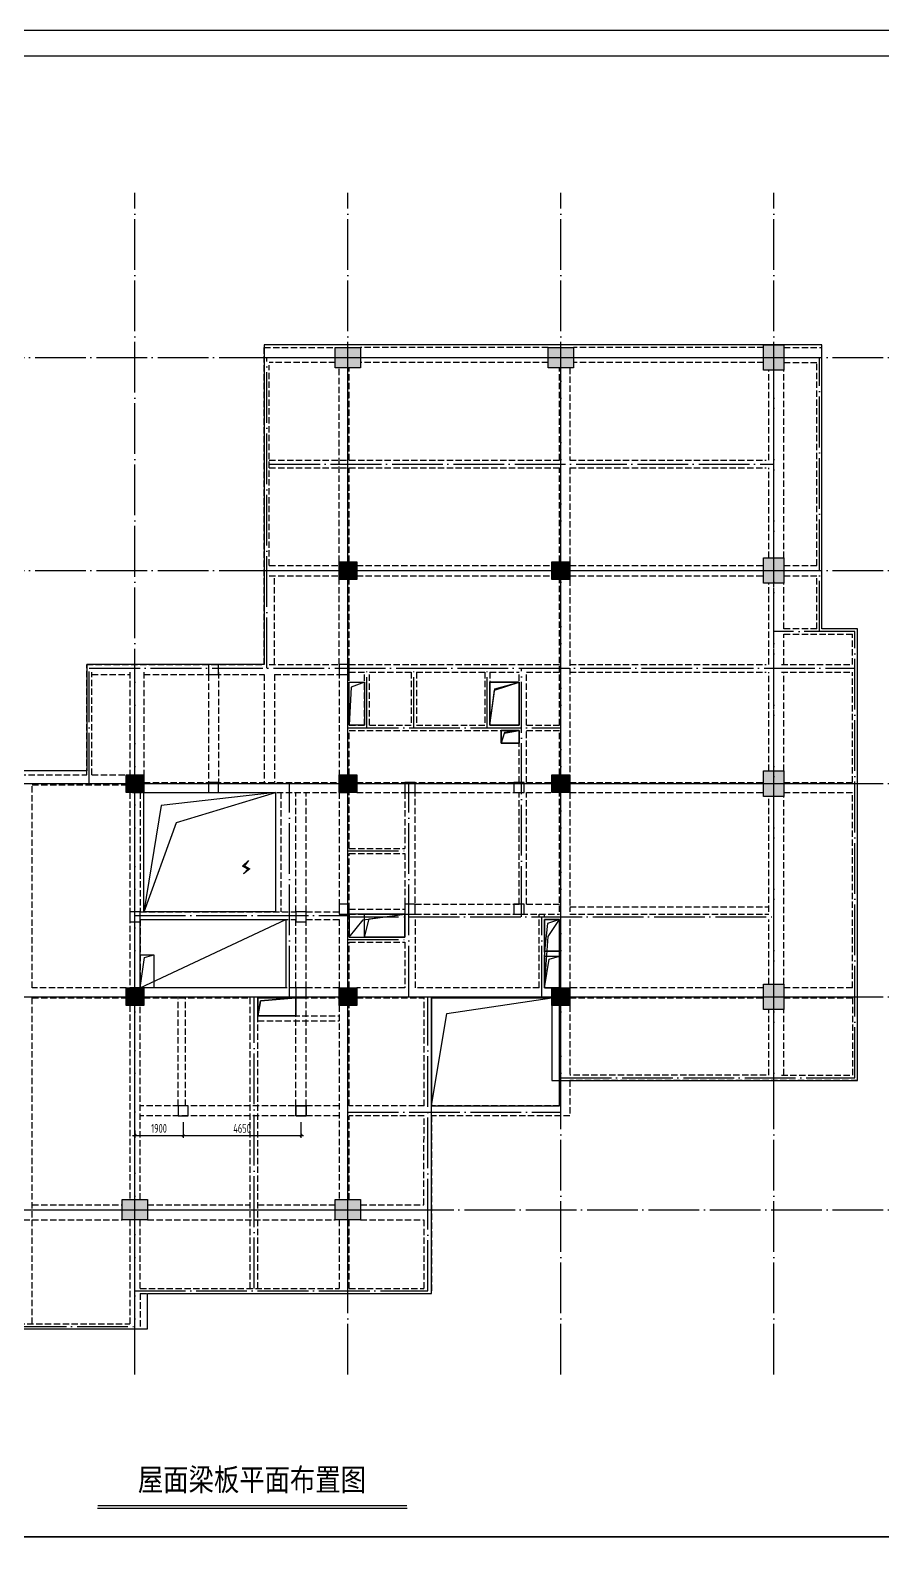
# Model space of a CAD drawing. Extents: x -186750 to 855523, y -12902 to 560425.
# Drawn here: x 438591 to 472209, y 224200 to 284100 of the extents above; entities that cross this region are included whole.
import ezdxf
from ezdxf.enums import TextEntityAlignment as Align
from ezdxf.xclip import XClip

# ---------------------------------------------------------------- set-up
doc = ezdxf.new("R2010")
doc.units = 0
doc.header["$LTSCALE"] = 1000
doc.header["$MEASUREMENT"] = 0
doc.header["$XCLIPFRAME"] = 0
for name, pattern in [('104-10 轴网$0$DOTE', [2.4200000000000004, 2, -0.2, 0.02, -0.2]), ('109-34 轴网$0$L1$0$$AUDIT_BAD_LTYPE1', [0]), ('DASH', [0.35, 0.25, -0.1]), ('DOTE', [2.4200000000000004, 2, -0.2, 0.02, -0.2]), ('X-104 8#10#平面$0$109-34 轴网$0$L1$0$$AUDIT_BAD_LTYPE1', [0])]:
    doc.linetypes.add(name, pattern=pattern)
for name, color, linetype in [('104-10 轴网$0$A_AXIS-轴线', 252, '104-10 轴网$0$DOTE'), ('a-dote', 14, 'DOTE'), ('DIM', 3, 'Continuous'), ('s-beam', 4, 'DASH'), ('s-colu', 40, 'Continuous'), ('s-colu-hatc', 16, 'Continuous'), ('s-hole', 5, 'Continuous'), ('s-num', 90, 'Continuous'), ('X-104 8#10#平面$0$02-TEXT_房间', 252, 'Continuous'), ('X-104 8#10#平面$0$A-TECH_结构', 252, 'Continuous')]:
    doc.layers.add(name, color=color, linetype=linetype)
doc.layers.add('X-104 8#10#平面$0$04-不打印_辅助线', color=165, linetype='Continuous', plot=False)
doc.styles.add('TSSD_Dimension', font='Tssdeng.shx', dxfattribs={"width": 0.7, "bigfont": 'Tssdchn.shx'})
doc.styles.add('TSSD_NORM', font='tssdeng.shx', dxfattribs={"bigfont": 'hztxt.shx'})
doc.dimstyles.new('TSSD_100_100', dxfattribs={"dimtxt": 350, "dimasz": 100, "dimexe": 100, "dimexo": 250, "dimgap": 100, "dimtad": 1, "dimdec": 0, "dimzin": 0, "dimdsep": 46, "dimtxsty": 'TSSD_Dimension', "dimblk": 'ARCHTICK', "dimblk1": 'ARCHTICK', "dimblk2": 'ARCHTICK', "dimcen": 0, "dimdle": 100, "dimclrt": 7, "dimadec": 0, "dimazin": 0, "dimtfac": 1, "dimtdec": 0, "dimtix": 1, "dimtmove": 2, "dimatfit": 3, "dimfxl": 1, "dimtolj": 1, "dimtzin": 0, "dimarcsym": 0})

# ---------------------------------------------------------------- blocks, each defined once
blk = doc.blocks.new('X-104 8#10#平面$0$uyrii7ur')
at = {"layer": 'X-104 8#10#平面$0$A-TECH_结构', "linetype": 'X-104 8#10#平面$0$109-34 轴网$0$L1$0$$AUDIT_BAD_LTYPE1'}
for points in [[(25249.99997658582, 20800.00000749383), (25850.00000000499, 20800.00000749383), (25850.00000000499, 19100.00000788411), (25249.99997658582, 19100.00000788411)], [(30800.00000000291, 19100.00000788414), (31949.9999765715, 19100.00000788414), (31949.9999765715, 20800.00000749389), (30800.00000000291, 20800.00000749389)], [(31249.99997658737, 18400.00000787905), (31949.99997657165, 18400.00000787905), (31949.99997657165, 18900.00000788405), (31249.99997658737, 18900.00000788405)], [(27449.9999765532, 10750.00000788458), (25849.99997655327, 10750.00000788458), (25849.99997655327, 11650.00000788731), (27449.9999765532, 11650.00000788731)], [(33549.99322787844, 10199.99893631577), (32949.99995488752, 10199.99893631577), (32949.99995488752, 11450.00000787922), (33549.99322787844, 11450.00000787922)], [(33549.99997317628, 8750.000027945673), (32949.99995863647, 8750.000027945673), (32949.99995863647, 9999.998936315766), (33549.99997317628, 9999.998936315766)], [(21649.99999999856, 7650.000007879251), (23149.99999999696, 7650.000007879251), (23149.99999999689, 8350.000000000058), (21649.99999999849, 8350.000000000058)]]:
    blk.add_lwpolyline(points, close=True, dxfattribs=at)
for points in [[(25850.00000000498, 20800.00000749383), (25335.49703044849, 20603.45774340531), (25249.99997658582, 19100.00000788411)], [(25849.99997655327, 10750.00000788458), (26036.99999999987, 11473.7839677821), (27449.99997655326, 11650.00000788731)], [(33549.99322787844, 10199.99893631577), (33549.99322787844, 11450.00000787998), (33078.99492861191, 11290.86848105729), (32949.99325937161, 10199.99893631577), (33549.99322787844, 10199.99893631577)], [(23149.99999999686, 8350.000000000058), (21746.26625576583, 8243.715887878352), (21649.99999999856, 7650.000007879251)]]:
    blk.add_lwpolyline(points, dxfattribs=at)
at = {"layer": 'X-104 8#10#平面$0$A-TECH_结构'}
for points in [[(30800.00000000274, 19100.00000788414), (30994.87325166486, 20538.04205661503), (31949.9999765715, 20800.00000749389)], [(31949.99997657165, 18900.00000788405), (31380.60406085144, 18817.14181262002), (31249.99997658737, 18400.00000787905)]]:
    blk.add_lwpolyline(points, dxfattribs=at)
for points in [[(17550.00009050622, 10050.00004004798), (17550.00004707376, 8750.000050116389), (17000.00000339406, 8750.000029312563), (17181.19745823395, 9940.41740318312)], [(17550.00006878999, 8750.000036196201), (17000.00000000306, 8750.000011481054), (17000.00000000306, 10049.99993964267), (17550.00006878999, 10049.99996435782)], [(33549.99997317628, 9999.998936315766), (33549.99997317628, 8750.000027945673), (32949.99995462794, 8749.999959031004), (33137.91965881834, 9881.415826070122)]]:
    blk.add_lwpolyline(points, close=True, dxfattribs=at)
blk = doc.blocks.new('X-104 8#10#平面$0$rhyseuyi')
at = {"layer": 'X-104 8#10#平面$0$02-TEXT_房间'}
h = blk.add_hatch(color=1, dxfattribs=at)
h.dxf.hatch_style = 1
h.paths.add_polyline_path([(21081.76571282407, 250845.5706869105), (21252.52319918196, 251034.2364447205), (21036.01950455639, 251151.5746887072), (21284.10646909067, 251371.2028994797), (21115.40291587578, 251161.488013442), (21331.90661050135, 251044.1497694553)])
at = {"layer": 'X-104 8#10#平面$0$02-TEXT_房间', "color": 1}
blk.add_lwpolyline([(21081.76571282401, 250845.5706869106), (21252.52319918191, 251034.2364447206), (21036.01950455633, 251151.5746887073), (21284.10646909061, 251371.2028994798), (21115.40291587572, 251161.4880134421), (21331.90661050129, 251044.1497694554), (21081.76571282401, 250845.5706869106)], close=True, dxfattribs=at)
at = {"layer": 'X-104 8#10#平面$0$A-TECH_结构', "linetype": 'X-104 8#10#平面$0$109-34 轴网$0$L1$0$$AUDIT_BAD_LTYPE1'}
blk.add_lwpolyline([(14900, 254900.0000000001), (-500, 254900.0000000001), (-500, 232900.0000000001), (17300, 232900.0000000001), (17300, 234300.0000000001), (28500, 234300.0000000001), (28500, 240999.9999860434), (28499.99999040505, 240999.9999860434), (28499.99999637482, 245949.9999873292), (33250.00000596704, 245949.9999873297), (33249.99999999683, 242900.0000000006), (33249.99999999275, 242900.0000000027), (33249.99999999287, 242700.0000000027), (45300, 242700.0000000001), (45300, 260500.0000000001), (43900, 260500.0000000001), (43900, 271700.0000000001), (21900, 271700.0000000001), (21900, 259100.0000000001), (14900, 259100.0000000001)], close=True, dxfattribs=at)
at = {"layer": 'X-104 8#10#平面$0$A-TECH_结构'}
blk.add_lwpolyline([(17150.00003119542, 254050.0000000002), (22350.00003118835, 254049.9999860501), (22349.99999999293, 249350.0000078842), (17150, 249350.0000218343)], close=True, dxfattribs=at)
blk.add_lwpolyline([(22350.00003118835, 254049.9999860501), (17840.37586682434, 253544.2933600131), (17150, 249350.0000218343)], dxfattribs=at)
blk = doc.blocks.new('104-10 轴网')
at = {"layer": '104-10 轴网$0$A_AXIS-轴线', "linetype": '104-10 轴网$0$DOTE'}
for p, q in [((16799.99999999992, -6500.000000000015), (16800.00000000021, 40100.00000000004)), ((25199.99999999992, -6500.000000000015), (25200.00000000021, 40100.00000000004)), ((33599.99999999995, -6500.000000000015), (33600.00000000021, 40100.00000000004)), ((41999.99999999995, -6500.000000000015), (42000.00000000021, 40100.00000000004)), ((-6500.000000000022, 33599.99999999999), (48500.00000000018, 33600.00000000004)), ((-6500.000000000022, 25199.99999999999), (48500.00000000018, 25200.00000000004)), ((-6500.000000000022, 16799.99999999999), (48500.00000000018, 16800.00000000004)), ((-6500.000000000022, 8399.999999999985), (48500.00000000018, 8400.000000000044)), ((-6500.000000000022, -1.477928890381008e-11), (48500.00000000018, 4.342837200965732e-11))]:
    blk.add_line(p, q, dxfattribs=at)
at = {"layer": 'Defpoints'}
blk.add_lwpolyline([(-16049.99999999992, 45500.00000000001), (58050.00000000011, 45499.99999999999), (58050.00000000011, -11900.00000000001), (-16049.99999999998, -11899.99999999996)], close=True, dxfattribs=at)
blk = doc.blocks.new('X-104 8#10#平面')
at = {"layer": 'X-104 8#10#平面$0$04-不打印_辅助线'}
for points in [[(-186749.9999999999, 224700), (-102649.9999999999, 224700), (-102649.9999999999, 284099.9999999999), (-186749.9999999999, 284099.9999999999)], [(-186749.9999999999, 165300), (-102649.9999999999, 165300), (-102649.9999999999, 224700), (-186749.9999999999, 224700)]]:
    blk.add_lwpolyline(points, close=True, dxfattribs=at)
at = {"linetype": 'X-104 8#10#平面$0$109-34 轴网$0$L1$0$$AUDIT_BAD_LTYPE1'}
ref = blk.add_blockref('104-10 轴网', (-168199.9999999999, 237599.9999999999), dxfattribs=at)
XClip(ref).set_block_clipping_path([(-16049.999999999924, -11899.999999999913), (58049.99999999998, 45500.00000000012)])
blk.add_blockref('X-104 8#10#平面$0$uyrii7ur', (-168199.9999999997, 237599.9999999999), dxfattribs=at)
at = {"layer": 'X-104 8#10#平面$0$A-TECH_结构', "linetype": 'X-104 8#10#平面$0$109-34 轴网$0$L1$0$$AUDIT_BAD_LTYPE1'}
blk.add_blockref('X-104 8#10#平面$0$rhyseuyi', (-168199.9999999998, -1.164153218269348e-10), dxfattribs=at)
blk = doc.blocks.new('Ts_holes')
at = {"color": 0}
blk.add_lwpolyline([(-0.5, -0.5), (0.5, -0.5), (0.5, 0.5), (-0.5, 0.5)], close=True, dxfattribs=at)
blk.add_lwpolyline([(-0.5, -0.5), (-0.25, 0.25), (0.5, 0.5)], dxfattribs=at)
blk = doc.blocks.new('_ArchTick')
at = {"color": 0, "linetype": 'ByBlock', "const_width": 0.4}
blk.add_lwpolyline([(-0.5, -0.5), (0.5, 0.5)], dxfattribs=at)
blk = doc.blocks.new('*D124')
at = {"layer": 'Defpoints', "color": 0, "transparency": 16777216}
for p in [(1062610.514949115, 240981.1373803196), (1064510.514949122, 241299.9999999972), (1064510.514949122, 240533.6311895731)]:
    blk.add_point(p, dxfattribs=at)
at = {"layer": 'DIM', "color": 0, "lineweight": -2, "transparency": 16777216}
for p, q in [((1064510.514949122, 241049.9999999984), (1064510.514949122, 240433.6311895743)), ((1062510.514949115, 240533.6311895743), (1064610.514949122, 240533.6311895743)), ((1062610.514949115, 240731.1373803208), (1062610.514949115, 240433.6311895743))]:
    blk.add_line(p, q, dxfattribs=at)
at = {"layer": 'DIM', "color": 0, "lineweight": -2, "transparency": 16777216, "xscale": 100, "yscale": 100, "zscale": 100, "rotation": 180}
blk.add_blockref('_ArchTick', (1062610.514949115, 240533.6311895743), dxfattribs=at)
at = {"layer": 'DIM', "color": 0, "lineweight": -2, "transparency": 16777216, "xscale": 100, "yscale": 100, "zscale": 100}
blk.add_blockref('_ArchTick', (1064510.514949122, 240533.6311895743), dxfattribs=at)
at = {"layer": 'DIM', "color": 7, "transparency": 16777216, "insert": (1063560.514949118, 240808.6311895743), "char_height": 350, "attachment_point": 5, "style": 'TSSD_Dimension'}
blk.add_mtext('\\A1;1900', dxfattribs=at)
blk = doc.blocks.new('*D125')
at = {"layer": 'Defpoints', "color": 0, "transparency": 16777216}
for p in [(1064510.514949122, 241299.9999999972), (1069160.514917497, 241299.9999999972), (1069160.514917497, 240533.6311895731)]:
    blk.add_point(p, dxfattribs=at)
at = {"layer": 'DIM', "color": 0, "lineweight": -2, "transparency": 16777216}
for p, q in [((1064510.514949122, 241049.9999999984), (1064510.514949122, 240433.6311895743)), ((1069160.514917496, 241049.9999999984), (1069160.514917496, 240433.6311895743)), ((1064410.514949122, 240533.6311895743), (1069260.514917496, 240533.6311895743))]:
    blk.add_line(p, q, dxfattribs=at)
at = {"layer": 'DIM', "color": 0, "lineweight": -2, "transparency": 16777216, "xscale": 100, "yscale": 100, "zscale": 100, "rotation": 180}
blk.add_blockref('_ArchTick', (1064510.514949122, 240533.6311895743), dxfattribs=at)
at = {"layer": 'DIM', "color": 0, "lineweight": -2, "transparency": 16777216, "xscale": 100, "yscale": 100, "zscale": 100}
blk.add_blockref('_ArchTick', (1069160.514917496, 240533.6311895743), dxfattribs=at)
at = {"layer": 'DIM', "color": 7, "transparency": 16777216, "insert": (1066835.514933309, 240808.6311895743), "char_height": 350, "attachment_point": 5, "style": 'TSSD_Dimension'}
blk.add_mtext('\\A1;4650', dxfattribs=at)
blk = doc.blocks.new('A$C36D1285A')
at = {"layer": 's-colu-hatc'}
h = blk.add_hatch(color=256, dxfattribs=at)
h.dxf.hatch_style = 1
h.paths.add_polyline_path([(24699.99999999977, 271599.999999998), (25699.99999999977, 271599.999999998), (25699.99999999977, 270799.999999998), (24699.99999999977, 270799.999999998)])
h = blk.add_hatch(color=256, dxfattribs=at)
h.dxf.hatch_style = 1
h.paths.add_polyline_path([(24699.99999999977, 271599.9999999987), (25699.99999999977, 271599.9999999987), (25699.99999999977, 270799.9999999987), (24699.99999999977, 270799.9999999987)])
h = blk.add_hatch(color=256, dxfattribs=at)
h.dxf.hatch_style = 1
h.paths.add_polyline_path([(33099.99999999977, 271599.999999998), (34099.99999999977, 271599.999999998), (34099.99999999977, 270799.999999998), (33099.99999999977, 270799.999999998)])
h = blk.add_hatch(color=256, dxfattribs=at)
h.dxf.hatch_style = 1
h.paths.add_polyline_path([(33099.99999999977, 271599.9999999986), (34099.99999999977, 271599.9999999986), (34099.99999999977, 270799.9999999986), (33099.99999999977, 270799.9999999986)])
h = blk.add_hatch(color=256, dxfattribs=at)
h.dxf.hatch_style = 1
h.paths.add_polyline_path([(41599.99999999977, 271699.999999998), (42399.99999999977, 271699.999999998), (42399.99999999977, 270699.999999998), (41599.99999999977, 270699.999999998)])
h = blk.add_hatch(color=256, dxfattribs=at)
h.dxf.hatch_style = 1
h.paths.add_polyline_path([(41599.99999999977, 271699.9999999986), (42399.99999999977, 271699.9999999986), (42399.99999999977, 270699.9999999986), (41599.99999999977, 270699.9999999986)])
h = blk.add_hatch(color=256, dxfattribs=at)
h.dxf.hatch_style = 1
h.paths.add_polyline_path([(24849.99999999977, 263149.999999998), (25549.99999999977, 263149.999999998), (25549.99999999977, 262449.999999998), (24849.99999999977, 262449.999999998)])
h = blk.add_hatch(color=256, dxfattribs=at)
h.dxf.hatch_style = 1
h.paths.add_polyline_path([(24849.99999999977, 263149.9999999987), (25549.99999999977, 263149.9999999987), (25549.99999999977, 262449.9999999987), (24849.99999999977, 262449.9999999987)])
h = blk.add_hatch(color=256, dxfattribs=at)
h.dxf.hatch_style = 1
h.paths.add_polyline_path([(33249.99999999977, 263149.999999998), (33949.99999999977, 263149.999999998), (33949.99999999977, 262449.999999998), (33249.99999999977, 262449.999999998)])
h = blk.add_hatch(color=256, dxfattribs=at)
h.dxf.hatch_style = 1
h.paths.add_polyline_path([(33249.99999999977, 263149.9999999986), (33949.99999999977, 263149.9999999986), (33949.99999999977, 262449.9999999986), (33249.99999999977, 262449.9999999986)])
h = blk.add_hatch(color=256, dxfattribs=at)
h.dxf.hatch_style = 1
h.paths.add_polyline_path([(41599.99999999977, 263299.999999998), (42399.99999999977, 263299.999999998), (42399.99999999977, 262299.999999998), (41599.99999999977, 262299.999999998)])
h = blk.add_hatch(color=256, dxfattribs=at)
h.dxf.hatch_style = 1
h.paths.add_polyline_path([(41599.99999999977, 263299.9999999986), (42399.99999999977, 263299.9999999986), (42399.99999999977, 262299.9999999986), (41599.99999999977, 262299.9999999986)])
h = blk.add_hatch(color=256, dxfattribs=at)
h.dxf.hatch_style = 1
h.paths.add_polyline_path([(16449.99999999977, 254749.999999998), (17149.99999999977, 254749.999999998), (17149.99999999977, 254049.999999998), (16449.99999999977, 254049.999999998)])
h = blk.add_hatch(color=256, dxfattribs=at)
h.dxf.hatch_style = 1
h.paths.add_polyline_path([(16449.99999999977, 254749.9999999987), (17149.99999999977, 254749.9999999987), (17149.99999999977, 254049.9999999987), (16449.99999999977, 254049.9999999987)])
h = blk.add_hatch(color=256, dxfattribs=at)
h.dxf.hatch_style = 1
h.paths.add_polyline_path([(24849.99999999977, 254749.999999998), (25549.99999999977, 254749.999999998), (25549.99999999977, 254049.999999998), (24849.99999999977, 254049.999999998)])
h = blk.add_hatch(color=256, dxfattribs=at)
h.dxf.hatch_style = 1
h.paths.add_polyline_path([(24849.99999999977, 254749.9999999987), (25549.99999999977, 254749.9999999987), (25549.99999999977, 254049.9999999987), (24849.99999999977, 254049.9999999987)])
h = blk.add_hatch(color=256, dxfattribs=at)
h.dxf.hatch_style = 1
h.paths.add_polyline_path([(33249.99999999977, 254749.999999998), (33949.99999999977, 254749.999999998), (33949.99999999977, 254049.999999998), (33249.99999999977, 254049.999999998)])
h = blk.add_hatch(color=256, dxfattribs=at)
h.dxf.hatch_style = 1
h.paths.add_polyline_path([(33249.99999999977, 254749.9999999987), (33949.99999999977, 254749.9999999987), (33949.99999999977, 254049.9999999987), (33249.99999999977, 254049.9999999987)])
h = blk.add_hatch(color=256, dxfattribs=at)
h.dxf.hatch_style = 1
h.paths.add_polyline_path([(41599.99999999977, 254899.999999998), (42399.99999999977, 254899.999999998), (42399.99999999977, 253899.999999998), (41599.99999999977, 253899.999999998)])
h = blk.add_hatch(color=256, dxfattribs=at)
h.dxf.hatch_style = 1
h.paths.add_polyline_path([(41599.99999999977, 254899.9999999987), (42399.99999999977, 254899.9999999987), (42399.99999999977, 253899.9999999987), (41599.99999999977, 253899.9999999987)])
h = blk.add_hatch(color=256, dxfattribs=at)
h.dxf.hatch_style = 1
h.paths.add_polyline_path([(16449.99999999977, 246349.999999998), (17149.99999999977, 246349.999999998), (17149.99999999977, 245649.999999998), (16449.99999999977, 245649.999999998)])
h = blk.add_hatch(color=256, dxfattribs=at)
h.dxf.hatch_style = 1
h.paths.add_polyline_path([(16449.99999999977, 246349.9999999987), (17149.99999999977, 246349.9999999987), (17149.99999999977, 245649.9999999987), (16449.99999999977, 245649.9999999987)])
h = blk.add_hatch(color=256, dxfattribs=at)
h.dxf.hatch_style = 1
h.paths.add_polyline_path([(24849.99999999977, 246349.999999998), (25549.99999999977, 246349.999999998), (25549.99999999977, 245649.999999998), (24849.99999999977, 245649.999999998)])
h = blk.add_hatch(color=256, dxfattribs=at)
h.dxf.hatch_style = 1
h.paths.add_polyline_path([(24849.99999999977, 246349.9999999987), (25549.99999999977, 246349.9999999987), (25549.99999999977, 245649.9999999987), (24849.99999999977, 245649.9999999987)])
h = blk.add_hatch(color=256, dxfattribs=at)
h.dxf.hatch_style = 1
h.paths.add_polyline_path([(33249.99999999977, 246349.999999998), (33949.99999999977, 246349.999999998), (33949.99999999977, 245649.999999998), (33249.99999999977, 245649.999999998)])
h = blk.add_hatch(color=256, dxfattribs=at)
h.dxf.hatch_style = 1
h.paths.add_polyline_path([(33249.99999999977, 246349.9999999987), (33949.99999999977, 246349.9999999987), (33949.99999999977, 245649.9999999987), (33249.99999999977, 245649.9999999987)])
h = blk.add_hatch(color=256, dxfattribs=at)
h.dxf.hatch_style = 1
h.paths.add_polyline_path([(41599.99999999977, 246499.999999998), (42399.99999999977, 246499.999999998), (42399.99999999977, 245499.999999998), (41599.99999999977, 245499.999999998)])
h = blk.add_hatch(color=256, dxfattribs=at)
h.dxf.hatch_style = 1
h.paths.add_polyline_path([(41599.99999999977, 246499.9999999987), (42399.99999999977, 246499.9999999987), (42399.99999999977, 245499.9999999987), (41599.99999999977, 245499.9999999987)])
h = blk.add_hatch(color=256, dxfattribs=at)
h.dxf.hatch_style = 1
h.paths.add_polyline_path([(16299.99999999977, 237999.999999998), (17299.99999999977, 237999.999999998), (17299.99999999977, 237199.999999998), (16299.99999999977, 237199.999999998)])
h = blk.add_hatch(color=256, dxfattribs=at)
h.dxf.hatch_style = 1
h.paths.add_polyline_path([(16299.99999999977, 237999.9999999987), (17299.99999999977, 237999.9999999987), (17299.99999999977, 237199.9999999987), (16299.99999999977, 237199.9999999987)])
h = blk.add_hatch(color=256, dxfattribs=at)
h.dxf.hatch_style = 1
h.paths.add_polyline_path([(24699.99999999977, 237999.999999998), (25699.99999999977, 237999.999999998), (25699.99999999977, 237199.999999998), (24699.99999999977, 237199.999999998)])
h = blk.add_hatch(color=256, dxfattribs=at)
h.dxf.hatch_style = 1
h.paths.add_polyline_path([(24699.99999999977, 237999.9999999987), (25699.99999999977, 237999.9999999987), (25699.99999999977, 237199.9999999987), (24699.99999999977, 237199.9999999987)])
at = {"layer": 'a-dote'}
for p, q in [((21999.99999999977, 258949.9999999987), (21999.99999999953, 271199.9999999987)), ((21999.99999999977, 271199.9999999987), (43799.99999999977, 271199.9999999986)), ((21999.99999999977, 258949.999999998), (21999.99999999977, 271199.999999998)), ((21999.99999999977, 271199.999999998), (41999.99999999977, 271199.999999998)), ((25199.99999999977, 234399.9999999987), (25199.99999999977, 271199.9999999986)), ((25199.99999999977, 234399.999999998), (25199.99999999977, 271199.9999999981)), ((33599.99999999977, 241449.9999999988), (33599.99999999977, 271199.9999999986)), ((33599.99999999977, 241449.9999999981), (33599.99999999977, 271199.999999998)), ((41999.99999999977, 242799.9999999987), (41999.99999999977, 271199.9999999986)), ((41999.99999999977, 242799.999999998), (41999.99999999977, 271199.999999998)), ((43799.99999999977, 260399.9999999987), (43799.99999999977, 271199.9999999986)), ((22099.99999999977, 266999.9999999987), (41999.99999999977, 266999.9999999986)), ((22099.99999999977, 266999.999999998), (41999.99999999977, 266999.999999998)), ((21999.99999999977, 262799.9999999987), (43799.99999999977, 262799.9999999986)), ((21999.99999999977, 262799.999999998), (41999.99999999977, 262799.999999998)), ((45200, 260399.9999999987), (41999.99999999977, 260399.9999999987)), ((45199.99999999977, 242799.9999999986), (45200, 260399.9999999987)), ((14999.99999999977, 254399.9999999987), (14999.99999999977, 258949.9999999986)), ((14999.99999999977, 258949.9999999987), (45199.99999999977, 258949.9999999987)), ((14999.99999999977, 254399.9999999981), (14999.99999999977, 258949.9999999979)), ((14999.99999999977, 258949.9999999981), (41999.99999999977, 258949.9999999981)), ((16799.99999999977, 231999.9999999987), (16799.99999999977, 258949.9999999987)), ((16799.99999999977, 231999.999999998), (16799.99999999977, 258949.999999998)), ((25949.99999999977, 256599.9999999988), (25949.99999999977, 258949.9999999987)), ((25949.99999999977, 256599.9999999981), (25949.99999999977, 258949.999999998)), ((27799.99999999977, 256599.9999999988), (27799.99999999977, 258949.9999999987)), ((27799.99999999977, 256599.9999999981), (27799.99999999977, 258949.999999998)), ((30699.99999999977, 256599.9999999988), (30699.99999999977, 258949.9999999988)), ((30699.99999999977, 256599.9999999981), (30699.99999999977, 258949.9999999981)), ((32049.99999999977, 249149.9999999987), (32049.99999999953, 258949.9999999988)), ((32049.99999999977, 249149.999999998), (32049.99999999977, 258949.9999999981)), ((25199.99999999977, 256599.9999999987), (33599.99999999977, 256599.9999999987)), ((25199.99999999977, 256599.999999998), (33599.99999999977, 256599.999999998)), ((-4.656612873077393e-10, 254399.9999999987), (45199.99999999977, 254399.9999999986)), ((-3.492459654808044e-10, 254399.9999999981), (45199.99999999977, 254399.999999998)), ((22899.99999999977, 245999.9999999987), (22899.99999999977, 254399.9999999987)), ((22899.99999999977, 245999.999999998), (22899.99999999977, 254399.999999998)), ((27599.99999999977, 245999.9999999987), (27599.99999999977, 254399.9999999987)), ((27599.99999999977, 245999.999999998), (27599.99999999977, 254399.999999998)), ((45199.99999999977, 242799.999999998), (45199.99999999977, 254399.999999998)), ((25199.99999999977, 251749.9999999987), (27599.99999999977, 251749.9999999987)), ((25199.99999999977, 251749.999999998), (27599.99999999977, 251749.999999998)), ((16799.99999999977, 249199.9999999987), (25199.99999999977, 249199.9999999987)), ((16799.99999999977, 249199.999999998), (25199.99999999977, 249199.999999998)), ((25199.99999999977, 249149.9999921098), (27599.99999999977, 249149.9999921098)), ((25199.99999999977, 249149.9999921091), (27599.99999999977, 249149.9999921091)), ((27599.99999999977, 249149.9999999987), (41999.99999999977, 249149.9999999987)), ((27599.99999999977, 249149.999999998), (41999.99999999977, 249149.999999998)), ((32849.99999999977, 245999.9999999987), (32849.99999999977, 249149.9999999987)), ((32849.99999999977, 245999.999999998), (32849.99999999977, 249149.999999998)), ((25199.99999999977, 248249.9999999987), (27599.99999999977, 248249.9999999987)), ((25199.99999999977, 248249.999999998), (27599.99999999977, 248249.999999998)), ((-3.492459654808044e-10, 245999.9999999987), (45199.99999999977, 245999.9999999986)), ((-3.492459654808044e-10, 245999.9999999981), (45199.99999999977, 245999.999999998)), ((21499.99999999977, 234499.999999998), (21499.99999999977, 245999.9999999987)), ((21499.99999999977, 234499.999999998), (21499.99999999977, 245999.999999998)), ((28349.99999999977, 234399.9999999988), (28349.99999999977, 245999.9999999987)), ((28349.99999999977, 234399.9999999981), (28349.99999999977, 245999.999999998)), ((33599.99999999977, 242799.9999999987), (45199.99999999977, 242799.9999999986)), ((33599.99999999977, 242799.999999998), (45199.99999999977, 242799.999999998)), ((25199.99999999977, 241449.9999999987), (33599.99999999977, 241449.9999999987)), ((25199.99999999977, 241449.999999998), (33599.99999999977, 241449.999999998)), ((-2.328306436538696e-10, 237599.9999999987), (28349.99999999977, 237599.9999999987)), ((-2.328306436538696e-10, 237599.999999998), (28349.99999999977, 237599.999999998)), ((16799.99999999977, 234399.9999999987), (28349.99999999977, 234399.9999999987)), ((16799.99999999977, 234399.999999998), (28349.99999999977, 234399.999999998)), ((-2.328306436538696e-10, 232999.9999999987), (16799.99999999977, 232999.9999999987)), ((-2.328306436538696e-10, 232999.9999999981), (16799.99999999977, 232999.999999998))]:
    blk.add_line(p, q, dxfattribs=at)
at = {"layer": 's-beam'}
for p, q in [((21899.99999999977, 259099.9999999979), (21899.99999999977, 271599.9999999988)), ((21899.99999999977, 271599.9999999988), (24699.99999999977, 271599.9999999988)), ((33099.99999999977, 271599.9999999985), (25699.99999999977, 271599.9999999987)), ((41599.99999999977, 271599.9999999981), (34099.99999999977, 271599.9999999984)), ((42399.99999999977, 271599.9999999981), (43899.99999999977, 271599.9999999981)), ((43899.99999999977, 260499.9999999987), (43899.99999999977, 271599.9999999981)), ((24699.99999999977, 270999.9999999988), (22099.99999999977, 270999.9999999988)), ((22099.99999999977, 262999.999999998), (22099.99999999977, 270899.9999999988)), ((24849.99999999977, 263149.999999998), (24849.99999999977, 270799.999999998)), ((25249.99999999977, 267149.999999998), (25249.99999999977, 270799.999999998)), ((33099.99999999977, 270999.9999999985), (25699.99999999977, 270999.9999999987)), ((33549.99999999977, 267149.999999998), (33549.99999999977, 270799.999999998)), ((33949.99999999977, 270799.999999998), (33949.99999999977, 267149.999999998)), ((41599.99999999977, 270999.9999999981), (34099.99999999977, 270999.9999999984)), ((42399.99999999977, 270999.9999999981), (43699.99999999977, 270999.9999999981)), ((43699.99999999977, 262999.999999998), (43699.99999999977, 270999.9999999981)), ((41799.99999999977, 267149.999999998), (41799.99999999977, 270699.999999998)), ((42399.99999999977, 263299.999999998), (42399.99999999977, 270699.999999998)), ((22099.99999999977, 267149.999999998), (33549.99999999977, 267149.999999998)), ((22099.99999999977, 266849.999999998), (33549.99999999977, 266849.999999998)), ((25249.99999999977, 263149.999999998), (25249.99999999977, 266849.999999998)), ((33549.99999999977, 263149.999999998), (33549.99999999977, 266849.999999998)), ((33949.99999999977, 267149.999999998), (41699.99999999977, 267149.999999998)), ((33949.99999999977, 266849.999999998), (33949.99999999977, 263149.999999998)), ((33949.99999999977, 266849.999999998), (41699.99999999977, 266849.999999998)), ((41799.99999999977, 263299.999999998), (41799.99999999977, 266849.999999998)), ((22099.99999999977, 262999.999999998), (24849.99999999977, 262999.9999999981)), ((25549.99999999977, 262999.9999999983), (33249.99999999977, 262999.9999999985)), ((33949.99999999977, 262999.9999999985), (41599.99999999977, 262999.9999999988)), ((42399.99999999977, 262999.999999998), (43699.99999999977, 262999.999999998)), ((22099.99999999977, 262599.999999998), (24849.99999999977, 262599.9999999981)), ((22299.99999999977, 259099.9999999979), (22299.99999999977, 262599.999999998)), ((24849.99999999977, 259099.9999999979), (24849.99999999977, 262449.999999998)), ((25249.99999999977, 259099.9999999979), (25249.99999999977, 262449.999999998)), ((25549.99999999977, 262599.9999999983), (33249.99999999977, 262599.9999999985)), ((33549.99999999977, 256699.999999998), (33549.99999999977, 262449.999999998)), ((33949.99999999977, 262599.9999999985), (41599.99999999977, 262599.9999999988)), ((33949.99999999977, 262449.999999998), (33949.99999999977, 254749.999999998)), ((42399.99999999977, 262599.999999998), (43699.99999999977, 262599.999999998)), ((43699.99999999977, 260499.9999999987), (43699.99999999977, 262599.999999998)), ((41799.99999999977, 259099.9999999979), (41799.99999999977, 262299.999999998)), ((42399.99999999977, 260499.9999999987), (42399.99999999977, 262299.999999998)), ((43699.99999999977, 260499.9999999987), (42399.99999999977, 260499.9999999987)), ((42399.99999999977, 260299.9999999987), (45100, 260299.9999999987)), ((42399.99999999977, 259099.9999999979), (42399.99999999977, 260299.9999999987)), ((45300, 260499.9999999987), (43899.99999999977, 260499.9999999987)), ((45100, 259099.9999999979), (45100, 260299.9999999987)), ((45299.99999999977, 242699.999999998), (45300, 260499.9999999987)), ((14899.99999999977, 259099.9999999979), (21899.99999999977, 259099.9999999979)), ((14899.99999999977, 254749.9999999936), (14899.99999999977, 259099.9999999979)), ((15099.99999999977, 254749.7267441715), (15099.99999999977, 258799.9999999979)), ((16600, 258799.9999925044), (16600, 254749.9999999987)), ((17149.99999999977, 258799.9999925044), (17149.99999999977, 254749.9999999987)), ((20100.00018899888, 258799.9999925044), (20100.00018899888, 254450.0000386459)), ((22099.99999999977, 259099.9999999979), (24849.99999999977, 259099.9999999979)), ((24849.99999999977, 258799.9999999979), (24849.99999999977, 254749.999999998)), ((25249.99999999977, 259099.9999999979), (33549.99999999977, 259099.9999999979)), ((25249.99999999977, 256699.999999998), (25249.99999999977, 258799.9999999979)), ((25249.99999999977, 258799.9999999979), (25849.99999999977, 258799.9999999979)), ((25849.99999999977, 256699.999999998), (25849.99999999977, 258799.9999999979)), ((26049.99999999977, 256699.999999998), (26049.99999999977, 258799.9999999979)), ((26049.99999999977, 258799.9999999979), (27699.99999999977, 258799.9999999979)), ((27699.99999999977, 258799.9999999979), (27699.99999999977, 256699.999999998)), ((27899.99999999977, 258799.9999999979), (27899.99999999977, 256699.999999998)), ((27899.99999999977, 258799.9999999979), (30599.99999999977, 258799.9999999979)), ((30599.99999999977, 258799.9999999979), (30599.99999999977, 256699.999999998)), ((30799.99999999977, 258799.9999999979), (31949.99997657142, 258799.999999998)), ((30799.99999999977, 258799.9999999979), (30799.99999999977, 256699.999999998)), ((31949.99997657142, 256699.9999999981), (31949.99997657142, 258799.999999998)), ((32249.99997657142, 258799.999999998), (33549.99999999977, 258799.9999999979)), ((32249.99997657142, 256699.9999999981), (32249.99997657142, 258799.999999998)), ((33949.99999999977, 259099.9999999979), (41699.99999999977, 259099.9999999979)), ((33949.99999999977, 258799.9999999979), (41699.99999999977, 258799.9999999979)), ((41799.99999999977, 254899.999999998), (41799.99999999977, 258799.9999999979)), ((42299.99999999977, 259099.9999999979), (45100, 259099.9999999979)), ((42299.99999999977, 258799.9999999979), (45100, 258799.9999999979)), ((42399.99999999977, 254899.999999998), (42399.99999999977, 258799.9999999979)), ((45100, 254449.9999999987), (45100, 258799.9999999979)), ((15099.99999999977, 258699.9999925045), (16600, 258699.9999925044)), ((17149.99999999977, 258699.9999925044), (21899.99999999977, 258699.9999925044)), ((19700.00018899888, 258700.0000047084), (19700.00018899888, 254450.0000386459)), ((21899.99999999977, 258699.9999999927), (21899.99999999977, 254449.9999999988)), ((22299.99999999977, 258699.9999925044), (24849.99999999977, 258699.9999925044)), ((22299.99999999977, 258699.9999999927), (22299.99999999977, 254449.9999999988)), ((25249.99999999977, 256699.999999998), (25849.99999999977, 256699.999999998)), ((25249.99999999977, 254749.999999998), (25249.99999999977, 256499.999999998)), ((25249.99999999977, 256499.999999998), (31949.99997657142, 256499.9999999981)), ((26049.99999999977, 256699.999999998), (27699.99999999977, 256699.999999998)), ((27899.99999999977, 256699.999999998), (30599.99999999977, 256699.999999998)), ((30799.99999999977, 256699.999999998), (31949.99997657142, 256699.9999999981)), ((31949.99997657142, 254449.9999999988), (31949.99997657142, 256499.9999999981)), ((32249.99997657142, 256699.9999999981), (33549.99999999977, 256699.999999998)), ((32249.99997657142, 256499.9999999981), (33549.99999999977, 256499.999999998)), ((32249.99997657142, 254449.9999999988), (32249.99997657142, 256499.9999999981)), ((33549.99999999977, 254749.999999998), (33549.99999999977, 256499.999999998)), ((8749.999999999767, 254749.9999999936), (14899.99999999977, 254749.9999999936)), ((15099.99999999977, 254749.9999999936), (16449.99999999977, 254749.9999999936)), ((12749.99999999977, 254349.9999999936), (16449.99999999977, 254349.9999999936)), ((12749.99999999977, 246349.9999999981), (12749.99999999977, 254349.9999999936)), ((16599.99999999977, 254049.999999998), (16599.99999999977, 246349.999999998)), ((16999.99999999977, 254049.999999998), (16999.99999999977, 249349.999999998)), ((17149.99999999977, 254449.9999999988), (24849.99999999977, 254449.9999999988)), ((17149.99999999977, 254049.9999999988), (24849.99999999977, 254049.9999999988)), ((22349.99999999278, 254049.9999860468), (22349.99999999278, 249349.9999999981)), ((22549.99999999278, 254049.9999860468), (22549.99999999278, 249349.9999999981)), ((23149.9999999979, 249350.1481562898), (23149.9999999979, 254050.1481562906)), ((23549.9999999979, 249350.1481562885), (23549.9999999979, 254050.1481562892)), ((24849.99999999977, 254049.999999998), (24849.99999999977, 249349.999999998)), ((25249.99999999977, 251849.999999998), (25249.99999999977, 254049.999999998)), ((25549.99999999977, 254449.9999999988), (31949.99997657142, 254449.9999999988)), ((25549.99999999977, 254049.9999999988), (27449.99999999977, 254049.9999999988)), ((27449.99999999977, 254049.9999999988), (27449.99999999977, 251849.999999998)), ((27849.99997655279, 249349.999999998), (27849.99997655279, 254049.9999999988)), ((27849.99997655279, 254049.9999999988), (31949.99997657142, 254049.9999999988)), ((31949.99997657142, 249650.000007885), (31949.99997657142, 254049.9999999988)), ((32249.99997657142, 254449.9999999988), (33249.99999999977, 254449.9999999988)), ((32249.99997657142, 249650.0000078849), (32249.99997657142, 254049.9999999988)), ((32249.99997657142, 254049.9999999988), (33249.99999999977, 254049.9999999988)), ((33549.99999999977, 249349.999999998), (33549.99999999977, 254049.999999998)), ((33949.99999999977, 254449.9999999988), (41599.99999999977, 254449.9999999988)), ((33949.99999999977, 254049.9999999988), (33949.99999999977, 249349.999999998)), ((33949.99999999977, 254049.9999999988), (41599.99999999977, 254049.9999999988)), ((42399.99999999977, 254449.9999999988), (45100, 254449.9999999987)), ((42399.99999999977, 254049.9999999988), (45099.99999999977, 254049.9999999987)), ((45099.99999999977, 246349.9999999987), (45099.99999999977, 254049.9999999987)), ((41799.99999999977, 249349.999999998), (41799.99999999977, 253899.999999998)), ((42399.99999999977, 246499.999999998), (42399.99999999977, 253899.999999998)), ((25249.99999999977, 251849.999999998), (27449.99999999977, 251849.999999998)), ((25249.99999999977, 249449.999999998), (25249.99999999977, 251649.999999998)), ((25249.99999999977, 251649.999999998), (27449.99999999977, 251649.999999998)), ((27449.99999999977, 251649.999999998), (27449.99999999977, 249449.999999998)), ((16999.99999999977, 249349.999999998), (23149.99996880256, 249349.999999998)), ((23549.99999999348, 249349.999999998), (24849.99999999977, 249349.999999998)), ((25249.99999999977, 249449.9999999954), (27449.99999999977, 249449.9999999954)), ((25249.99999999977, 248349.999999998), (25249.99999999977, 249249.999999998)), ((25250.00002344651, 249249.9999899389), (27450.00002344651, 249249.9999899389)), ((27449.99999999977, 249249.999999998), (27449.99999999977, 248349.999999998)), ((27849.99997655279, 249650.0000078849), (31949.99997657142, 249650.0000078849)), ((27849.99997655279, 249250.0000078852), (33549.99999999977, 249250.0000078851)), ((32249.99997657142, 249650.000007885), (33549.99999999977, 249650.0000078849)), ((32749.99999999977, 246349.9999999985), (32749.99999999977, 249250.0000078851)), ((32949.99999999977, 246349.9999999985), (32949.99999999977, 249250.0000078851)), ((33949.99999999977, 249549.999999998), (41799.99999999977, 249549.999999998)), ((33949.99999999977, 249249.999999998), (41799.99999999977, 249249.9999999981)), ((16999.99999999977, 249049.999999998), (23149.9999999979, 249050.1481562888)), ((16999.99999999977, 249049.999999998), (16999.99999999977, 246349.999999998)), ((23149.9999999979, 246350.1481562898), (23149.9999999979, 249050.1481562898)), ((23549.9999999979, 246350.1481562885), (23549.9999999979, 249050.1481562885)), ((23549.99999999348, 249049.999999998), (24849.99999999977, 249049.999999998)), ((24849.99999999977, 249049.999999998), (24849.99999999977, 246349.999999998)), ((27849.99997655279, 249049.999999998), (27849.99997655279, 246349.9999999985)), ((32949.99999999977, 249049.999999998), (33549.99999999977, 249049.999999998)), ((33549.99999999977, 246349.999999998), (33549.99999999977, 249049.999999998)), ((33949.99999999977, 249049.999999998), (33949.99999999977, 246349.999999998)), ((41799.99999999977, 246499.999999998), (41799.99999999977, 249049.9999999981)), ((25249.99999999977, 248349.999999998), (27449.99999999977, 248349.999999998)), ((25249.99999999977, 246349.999999998), (25249.99999999977, 248149.999999998)), ((25249.99999999977, 248149.999999998), (27449.99999999977, 248149.999999998)), ((27449.99999999977, 248149.999999998), (27449.99999999977, 246349.9999999985)), ((16449.99999999977, 246349.9999999985), (12749.99999999977, 246349.9999999985)), ((22749.99999999977, 246349.9999999985), (17149.99999999977, 246349.9999999985)), ((23149.99996838113, 246349.9999887058), (22749.99999999977, 246349.9999860487)), ((24849.99999999977, 246349.9999999985), (23549.99996838113, 246349.9999913629)), ((27449.99999999977, 246349.9999999985), (25549.99999999977, 246349.9999999985)), ((32749.99999999977, 246349.9999999985), (27849.99997655279, 246349.9999999985)), ((33249.99999999977, 246349.9999999985), (32949.99999999977, 246349.9999999985)), ((41599.99999999977, 246349.9999999985), (33949.99999999977, 246349.9999999985)), ((45099.99999999977, 246349.9999999985), (42399.99999999977, 246349.9999999985)), ((12749.99999999977, 245949.9999999982), (16449.99999999977, 245949.9999999983)), ((12749.99999999977, 233099.9999999981), (12749.99999999977, 245949.9999999982)), ((16599.99999999977, 245649.999999998), (16599.99999999977, 237999.999999998)), ((16999.99999999977, 237999.999999998), (16999.99999999977, 245649.999999998)), ((17149.99999999977, 245949.9999999984), (21349.99999999977, 245949.9999999984)), ((18500.00000000629, 241699.9999999958), (18499.99999958673, 245949.9999999984)), ((18800.00000000629, 241700.0000000254), (18799.99999958673, 245950.000000028)), ((21349.99999999977, 234499.999999998), (21349.99999999977, 245949.9999999984)), ((21649.99999999977, 234499.999999998), (21649.99999999977, 245949.9999999984)), ((21649.99999999977, 245949.9999999984), (24849.99999999977, 245949.9999999985)), ((23150.00000042818, 241700.000036474), (23150.00000000861, 245950.0000364766)), ((23549.99999999721, 241700.000000026), (23549.99999957788, 245950.0000000286)), ((24849.99999999977, 245649.999999998), (24849.99999999977, 237999.999999998)), ((25249.99999999977, 241699.999999998), (25249.99999999977, 245649.999999998)), ((25549.99999999977, 245949.9999999985), (28203.58667885349, 245949.9999999985)), ((28202.23584902892, 241700.0000000086), (28203.58667885349, 245949.9999999985)), ((28502.23586349376, 241700.0000000377), (28503.58669331833, 245949.9999999985)), ((28503.58669331833, 245949.9999999985), (33249.99999999977, 245949.9999999986)), ((33549.99999999977, 241699.999999998), (33549.99999999977, 245649.999999998)), ((33949.99999999977, 245949.9999999987), (41599.99999999977, 245949.9999999988)), ((33949.99999999977, 245649.999999998), (33949.99999999977, 242899.999999998)), ((42399.99999999977, 245949.9999999988), (45099.99999999977, 245949.9999999987)), ((45099.99999999977, 245949.9999999987), (45099.99999999977, 242899.999999998)), ((21649.99999999953, 245250.000007879), (24849.99999999953, 245250.000007879)), ((21649.99999999953, 245050.000007879), (24849.99999999953, 245050.000007879)), ((41799.99999999977, 242899.999999998), (41799.99999999977, 245499.999999998)), ((42399.99999999977, 242899.999999998), (42399.99999999977, 245499.999999998)), ((41699.99999999977, 242899.999999998), (33949.99999999977, 242899.999999998)), ((45299.99999999977, 242699.999999998), (33949.99999999977, 242699.999999998)), ((33949.99999999977, 242699.999999998), (33949.99999999977, 241299.999999998)), ((42299.99999999977, 242899.999999998), (45099.99999999977, 242899.999999998)), ((24849.99999999977, 241699.9999999958), (16999.99999999977, 241699.9999999958)), ((28202.23584902892, 241700.0000000086), (25249.99999999977, 241699.999999998)), ((33549.99999999977, 241699.999999998), (28502.23586349376, 241700.0000000377)), ((24849.99999999977, 241299.9999999958), (16999.99999999977, 241299.9999999958)), ((28202.14268835145, 241300.0000000318), (25249.99999999977, 241299.999999998)), ((25249.99999999977, 237999.999999998), (25249.99999999977, 241299.999999998)), ((28201.05581377982, 237800.000000015), (28202.14268835145, 241300.0000000318)), ((28502.14270281629, 241299.9999999693), (28499.96895367303, 234299.999999998)), ((33949.99999999977, 241299.999999998), (28502.14270281629, 241299.9999999693)), ((12749.99999999977, 237799.9999999981), (16299.99999999977, 237799.999999998)), ((17299.99999999977, 237799.999999998), (21349.99999999977, 237799.999999998)), ((21649.99999999977, 237799.999999998), (24699.99999999977, 237799.999999998)), ((25699.99999999977, 237799.999999998), (28201.05581377982, 237800.000000015)), ((8899.999999999767, 237199.9999999981), (16299.99999999977, 237199.999999998)), ((16599.99999999977, 237199.999999998), (16599.99999999977, 233099.999999998)), ((16999.99999999977, 234499.999999998), (16999.99999999977, 237199.999999998)), ((17299.99999999977, 237199.999999998), (24699.99999999977, 237199.999999998)), ((24849.99999999977, 237199.999999998), (24849.99999999953, 234499.999999998)), ((25249.99999999977, 234499.999999998), (25249.99999999977, 237199.999999998)), ((25699.99999999977, 237199.999999998), (28200.86949242465, 237199.9999999679)), ((28200.86949242465, 237199.9999999679), (28200.03104632651, 234499.999999998)), ((16999.99999999977, 234499.999999998), (24849.99999999953, 234499.999999998)), ((16999.99999999977, 234299.999999998), (16999.99999999977, 232899.999999998)), ((16999.99999999977, 234299.999999998), (28499.96895367303, 234299.999999998)), ((25249.99999999953, 234499.999999998), (28200.03104632651, 234499.999999998)), ((8699.999999999767, 233099.9999999981), (16599.99999999977, 233099.999999998)), ((-400.0000000002328, 232899.9999999981), (16999.99999999977, 232899.999999998))]:
    blk.add_line(p, q, dxfattribs=at)
at = {"layer": 's-beam', "linetype": '109-34 轴网$0$L1$0$$AUDIT_BAD_LTYPE1'}
for points in [[(18500.00000000652, 241299.9999999958), (18900.00000000652, 241299.9999999958), (18900.00000000652, 241699.9999999958), (18500.00000000652, 241699.9999999958)], [(23149.99996838137, 241699.9999999958), (23549.99996838137, 241699.9999999958), (23549.99996838137, 241299.9999999958), (23149.99996838137, 241299.9999999958)]]:
    blk.add_lwpolyline(points, close=True, dxfattribs=at)
at = {"layer": 's-colu'}
for points in [[(24699.99999999977, 271599.9999999987), (25699.99999999977, 271599.9999999987), (25699.99999999977, 270799.9999999987), (24699.99999999977, 270799.9999999987)], [(24699.99999999977, 271599.999999998), (25699.99999999977, 271599.999999998), (25699.99999999977, 270799.999999998), (24699.99999999977, 270799.999999998)], [(33099.99999999977, 271599.9999999986), (34099.99999999977, 271599.9999999986), (34099.99999999977, 270799.9999999986), (33099.99999999977, 270799.9999999986)], [(33099.99999999977, 271599.999999998), (34099.99999999977, 271599.999999998), (34099.99999999977, 270799.999999998), (33099.99999999977, 270799.999999998)], [(41599.99999999977, 271699.9999999986), (42399.99999999977, 271699.9999999986), (42399.99999999977, 270699.9999999986), (41599.99999999977, 270699.9999999986)], [(41599.99999999977, 271699.999999998), (42399.99999999977, 271699.999999998), (42399.99999999977, 270699.999999998), (41599.99999999977, 270699.999999998)], [(24849.99999999977, 263149.9999999987), (25549.99999999977, 263149.9999999987), (25549.99999999977, 262449.9999999987), (24849.99999999977, 262449.9999999987)], [(24849.99999999977, 263149.999999998), (25549.99999999977, 263149.999999998), (25549.99999999977, 262449.999999998), (24849.99999999977, 262449.999999998)], [(33249.99999999977, 263149.9999999986), (33949.99999999977, 263149.9999999986), (33949.99999999977, 262449.9999999986), (33249.99999999977, 262449.9999999986)], [(33249.99999999977, 263149.999999998), (33949.99999999977, 263149.999999998), (33949.99999999977, 262449.999999998), (33249.99999999977, 262449.999999998)], [(41599.99999999977, 263299.9999999986), (42399.99999999977, 263299.9999999986), (42399.99999999977, 262299.9999999986), (41599.99999999977, 262299.9999999986)], [(41599.99999999977, 263299.999999998), (42399.99999999977, 263299.999999998), (42399.99999999977, 262299.999999998), (41599.99999999977, 262299.999999998)], [(20100.00018899888, 259100.0000411854), (19700.00018899888, 259100.0000411854), (19700.00018899888, 258700.0000047084), (20100.00018899888, 258700.0000047084)], [(25249.99997655349, 259100.0000411854), (24849.99997655349, 259100.0000411854), (24849.99997655349, 258700.0000047084), (25249.99997655349, 258700.0000047084)], [(16449.99999999977, 254749.9999999987), (17149.99999999977, 254749.9999999987), (17149.99999999977, 254049.9999999987), (16449.99999999977, 254049.9999999987)], [(16449.99999999977, 254749.999999998), (17149.99999999977, 254749.999999998), (17149.99999999977, 254049.999999998), (16449.99999999977, 254049.999999998)], [(24849.99999999977, 254749.9999999987), (25549.99999999977, 254749.9999999987), (25549.99999999977, 254049.9999999987), (24849.99999999977, 254049.9999999987)], [(24849.99999999977, 254749.999999998), (25549.99999999977, 254749.999999998), (25549.99999999977, 254049.999999998), (24849.99999999977, 254049.999999998)], [(33249.99999999977, 254749.9999999987), (33949.99999999977, 254749.9999999987), (33949.99999999977, 254049.9999999987), (33249.99999999977, 254049.9999999987)], [(33249.99999999977, 254749.999999998), (33949.99999999977, 254749.999999998), (33949.99999999977, 254049.999999998), (33249.99999999977, 254049.999999998)], [(41599.99999999977, 254899.9999999987), (42399.99999999977, 254899.9999999987), (42399.99999999977, 253899.9999999987), (41599.99999999977, 253899.9999999987)], [(41599.99999999977, 254899.999999998), (42399.99999999977, 254899.999999998), (42399.99999999977, 253899.999999998), (41599.99999999977, 253899.999999998)], [(17099.99999999977, 254449.9999999988), (16699.99999999977, 254449.9999999988), (16699.99999999977, 254049.9999635217), (17099.99999999977, 254049.9999635217)], [(20100.00018899888, 254450.0000386459), (19700.00018899888, 254450.0000386459), (19700.00018899888, 254050.0000021689), (20100.00018899888, 254050.0000021689)], [(24849.99999999977, 254050.0000021689), (25249.99997655326, 254050.0000021689), (25249.99997655326, 254449.9999999961), (24849.99999999977, 254449.9999999961)], [(27450.00000000023, 254050.000002169), (27849.99997655372, 254050.000002169), (27849.99997655372, 254449.9999999961), (27450.00000000023, 254449.9999999961)], [(31750.00000000023, 254050.0000021717), (32149.99997655372, 254050.0000021717), (32149.99997655372, 254449.9999999988), (31750.00000000023, 254449.9999999988)], [(16999.99996880582, 249350.0000078753), (16599.99996880582, 249350.0000078753), (16599.99996880582, 248949.9999713982), (16999.99996880582, 248949.9999713982)], [(23549.99996880256, 249350.0000078822), (23149.99996880256, 249350.0000078822), (23149.99996880256, 248949.9999714051), (23549.99996880256, 248949.9999714051)], [(24849.99999999977, 249249.9999999964), (25249.99997658585, 249249.9999999964), (25249.99997658585, 249649.9999999964), (24849.99999999977, 249649.9999999964)], [(27449.99999999977, 249250.0000100553), (27849.99997655326, 249250.0000100553), (27849.99997655326, 249650.0000078825), (27449.99999999977, 249650.0000078825)], [(31749.99997655349, 249250.0000078851), (32149.99997655326, 249250.0000078851), (32149.99997655326, 249650.0000078849), (31749.99997655349, 249650.0000078849)], [(16449.99999999977, 246349.9999999987), (17149.99999999977, 246349.9999999987), (17149.99999999977, 245649.9999999987), (16449.99999999977, 245649.9999999987)], [(16449.99999999977, 246349.999999998), (17149.99999999977, 246349.999999998), (17149.99999999977, 245649.999999998), (16449.99999999977, 245649.999999998)], [(16999.99996838416, 246349.9999781984), (16599.99996838416, 246349.9999781984), (16599.99996838416, 245949.9999417214), (16999.99996838416, 245949.9999417214)], [(23549.99996838113, 246350.0000000275), (23149.99996838113, 246350.0000000275), (23149.99996838113, 245949.9999635504), (23549.99996838113, 245949.9999635504)], [(24849.99999999977, 246349.9999999987), (25549.99999999977, 246349.9999999987), (25549.99999999977, 245649.9999999987), (24849.99999999977, 245649.9999999987)], [(24849.99999999977, 246349.999999998), (25549.99999999977, 246349.999999998), (25549.99999999977, 245649.999999998), (24849.99999999977, 245649.999999998)], [(33249.99999999977, 246349.9999999987), (33949.99999999977, 246349.9999999987), (33949.99999999977, 245649.9999999987), (33249.99999999977, 245649.9999999987)], [(33249.99999999977, 246349.999999998), (33949.99999999977, 246349.999999998), (33949.99999999977, 245649.999999998), (33249.99999999977, 245649.999999998)], [(41599.99999999977, 246499.9999999987), (42399.99999999977, 246499.9999999987), (42399.99999999977, 245499.9999999987), (41599.99999999977, 245499.9999999987)], [(41599.99999999977, 246499.999999998), (42399.99999999977, 246499.999999998), (42399.99999999977, 245499.999999998), (41599.99999999977, 245499.999999998)], [(18900.00000000652, 241700.0000364728), (18500.00000000652, 241700.0000364728), (18500.00000000652, 241299.9999999958), (18900.00000000652, 241299.9999999958)], [(23549.99996838137, 241700.0000364729), (23149.99996838137, 241700.0000364729), (23149.99996838137, 241299.9999999958), (23549.99996838137, 241299.9999999958)], [(16299.99999999977, 237999.9999999987), (17299.99999999977, 237999.9999999987), (17299.99999999977, 237199.9999999987), (16299.99999999977, 237199.9999999987)], [(16299.99999999977, 237999.999999998), (17299.99999999977, 237999.999999998), (17299.99999999977, 237199.999999998), (16299.99999999977, 237199.999999998)], [(24699.99999999977, 237999.9999999987), (25699.99999999977, 237999.9999999987), (25699.99999999977, 237199.9999999987), (24699.99999999977, 237199.9999999987)], [(24699.99999999977, 237999.999999998), (25699.99999999977, 237999.999999998), (25699.99999999977, 237199.999999998), (24699.99999999977, 237199.999999998)]]:
    blk.add_lwpolyline(points, close=True, dxfattribs=at)
at = {"layer": 's-hole'}
for points in [[(30800.00000000279, 258400.0000074908), (31949.99997657095, 258400.0000074908), (31949.99997657095, 256699.999999997), (30800.00000000279, 256699.999999997)], [(31249.99997658678, 256499.999999996), (31949.9999531426, 256499.999999996), (31949.9999531426, 256000.0000078759), (31249.99997658678, 256000.0000078759)], [(17149.99999999977, 254049.9999860468), (22349.99999999278, 254049.9999860468), (22349.99999999278, 249349.999999996), (17149.99999999977, 249349.999999996)], [(21649.99999999953, 245949.9999999964), (23149.99999999697, 245949.9999999964), (23149.99999999697, 245250.0000078788), (21649.99999999744, 245250.0000078733)]]:
    blk.add_lwpolyline(points, close=True, dxfattribs=at)
for points in [[(30800.00000137626, 256700.0000078816), (30987.78145791288, 258085.7090784887), (31949.9999531426, 258400.0000074914)], [(31249.99997658725, 256000.0000078777), (31373.74560880684, 256395.2363180111), (31949.99995314237, 256499.999999996)], [(17166.07658426487, 249349.999999996), (18437.49999999953, 252874.9999999965), (22349.9998517225, 254049.9999554706)], [(16999.99999999977, 246349.999999999), (16999.99999999977, 249049.999999999), (22749.99999999977, 249049.999999999), (22749.99999999977, 246349.9999860487), (16999.99999999977, 246349.999999999), (22749.99999999977, 249049.999999999)], [(21650.00000000023, 245250.0000078733), (21746.26625576569, 245843.7158878753), (23149.99999998184, 245949.9999999964)], [(28499.99999112845, 241700.0000000421), (29103.7174547941, 245342.3444851641), (33249.94059662032, 245950.0000057763)], [(28502.23586349376, 241700.0000000377), (33549.99999999977, 241700.0000000377), (33549.99999999977, 245649.999999998), (33250.00000537955, 245649.999999998), (33250.00000596675, 245949.9999873276), (28503.58715102216, 245951.4739174527), (28503.58715102216, 241700.0000000377)]]:
    blk.add_lwpolyline(points, dxfattribs=at)
at = {"layer": 's-num', "const_width": 50}
blk.add_lwpolyline([(15324.4508311504, 225932.7933286339), (27537.10104197217, 225932.7933286339)], dxfattribs=at)
at = {"layer": 's-num'}
blk.add_lwpolyline([(15324.4508311504, 225832.7933286339), (27537.10104197217, 225832.7933286339)], dxfattribs=at)
at = {"layer": 's-hole'}
for p, xscale, yscale, zscale in [((26349.99999999977, 248799.999999999), 2200, 900, 2200), ((33249.99999999977, 247699.999999999), 600, 2700, 600)]:
    blk.add_blockref('Ts_holes', p, dxfattribs=dict(at, xscale=xscale, yscale=yscale, zscale=zscale))
at = {"layer": 's-num', "style": 'TSSD_NORM'}
blk.add_text('屋面梁板平面布置图', height=1000, rotation=359.9999999999999, dxfattribs=at).set_placement((21414.21461067791, 226124.9193128859), align=Align.BOTTOM_CENTER)
at = {"layer": 'DIM'}
for base, p1, p2, picture, middle in [((18700.00000000652, 240533.6311895717), (16799.99999999977, 240981.1373803183), (18700.00000000652, 241299.9999999958), '*D124', (17750.00000000303, 240808.6311895717)), ((23349.99996838137, 240533.6311895717), (18700.00000000652, 241299.9999999958), (23349.99996838137, 241299.9999999958), '*D125', (21024.99998419383, 240808.6311895717))]:
    dim = blk.add_linear_dim(base=base, p1=p1, p2=p2, angle=6.063733282699615e-14, dimstyle='TSSD_100_100', dxfattribs=at)
    dim.commit()
    dim.dimension.update_dxf_attribs({"geometry": picture, "text_midpoint": middle, "insert": (-1045810.514949115, -1.387888914905488e-09)})

msp = doc.modelspace()

# ---------------------------------------------------------------- block references
for name, p in [('X-104 8#10#平面', (594116.4135819954, 2.701728651945793e-09)), ('A$C36D1285A', (425916.4135819954, 2.548309297957179e-09))]:
    msp.add_blockref(name, p)

doc.saveas('drawing.dxf')
